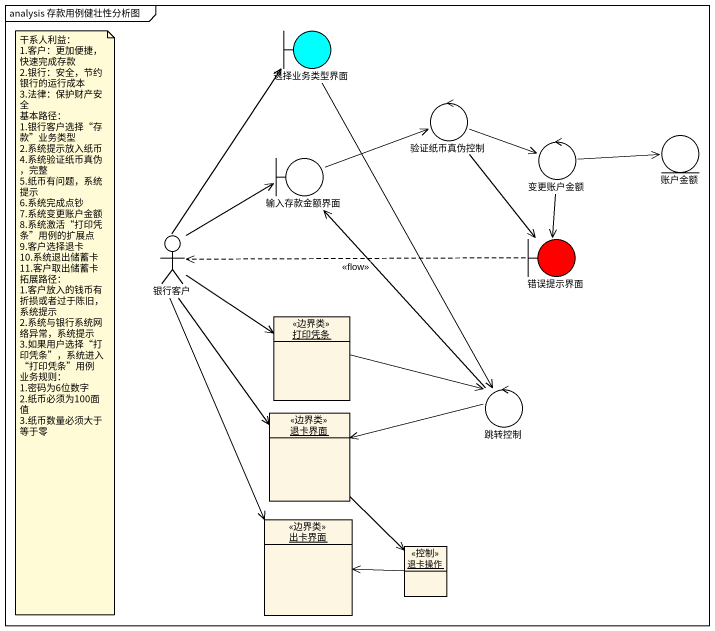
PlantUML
@startuml
mainframe analysis 存款用例健壮性分析图
allowmixing
hide circle
hide empty members
boundary 选择业务类型界面 #00FFFF
control 验证纸币真伪控制
boundary 输入存款金额界面
control 变更账户金额
entity 账户金额
actor 银行客户
boundary 错误提示界面 #FF0000
object 打印凭条 <<边界类>>
control 跳转控制
object 退卡界面 <<边界类>>
object 出卡界面 <<边界类>>
object 退卡操作 <<控制>>
选择业务类型界面 --> 跳转控制
验证纸币真伪控制 -right-> 变更账户金额
验证纸币真伪控制 --> 错误提示界面
输入存款金额界面 -right-> 验证纸币真伪控制
变更账户金额 -right-> 账户金额
变更账户金额 --> 错误提示界面
银行客户 -up-> 选择业务类型界面
银行客户 -right-> 输入存款金额界面
银行客户 --> 打印凭条
银行客户 --> 退卡界面
银行客户 --> 出卡界面
错误提示界面 .left.> 银行客户 : <<flow>>
打印凭条 -right-> 跳转控制
跳转控制 -up-> 输入存款金额界面
跳转控制 -left-> 退卡界面
退卡界面 --> 退卡操作
退卡操作 -left-> 出卡界面
note as N1
  干系人利益：
  1.客户：更加便捷，快速完成存款
  2.银行：安全，节约银行的运行成本
  3.法律：保护财产安全
  基本路径：
  1.银行客户选择“存款”业务类型
  2.系统提示放入纸币
  4.系统验证纸币真伪，完整
  5.纸币有问题，系统提示
  6.系统完成点钞
  7.系统变更账户金额
  8.系统激活“打印凭条”用例的扩展点
  9.客户选择退卡
  10.系统退出储蓄卡
  11.客户取出储蓄卡
  拓展路径：
  1.客户放入的钱币有折损或者过于陈旧，系统提示
  2.系统与银行系统网络异常，系统提示
  3.如果用户选择“打印凭条”，系统进入“打印凭条”用例
  业务规则：
  1.密码为6位数字
  2.纸币必须为100面值
  3.纸币数量必须大于等于零
end note
@enduml
